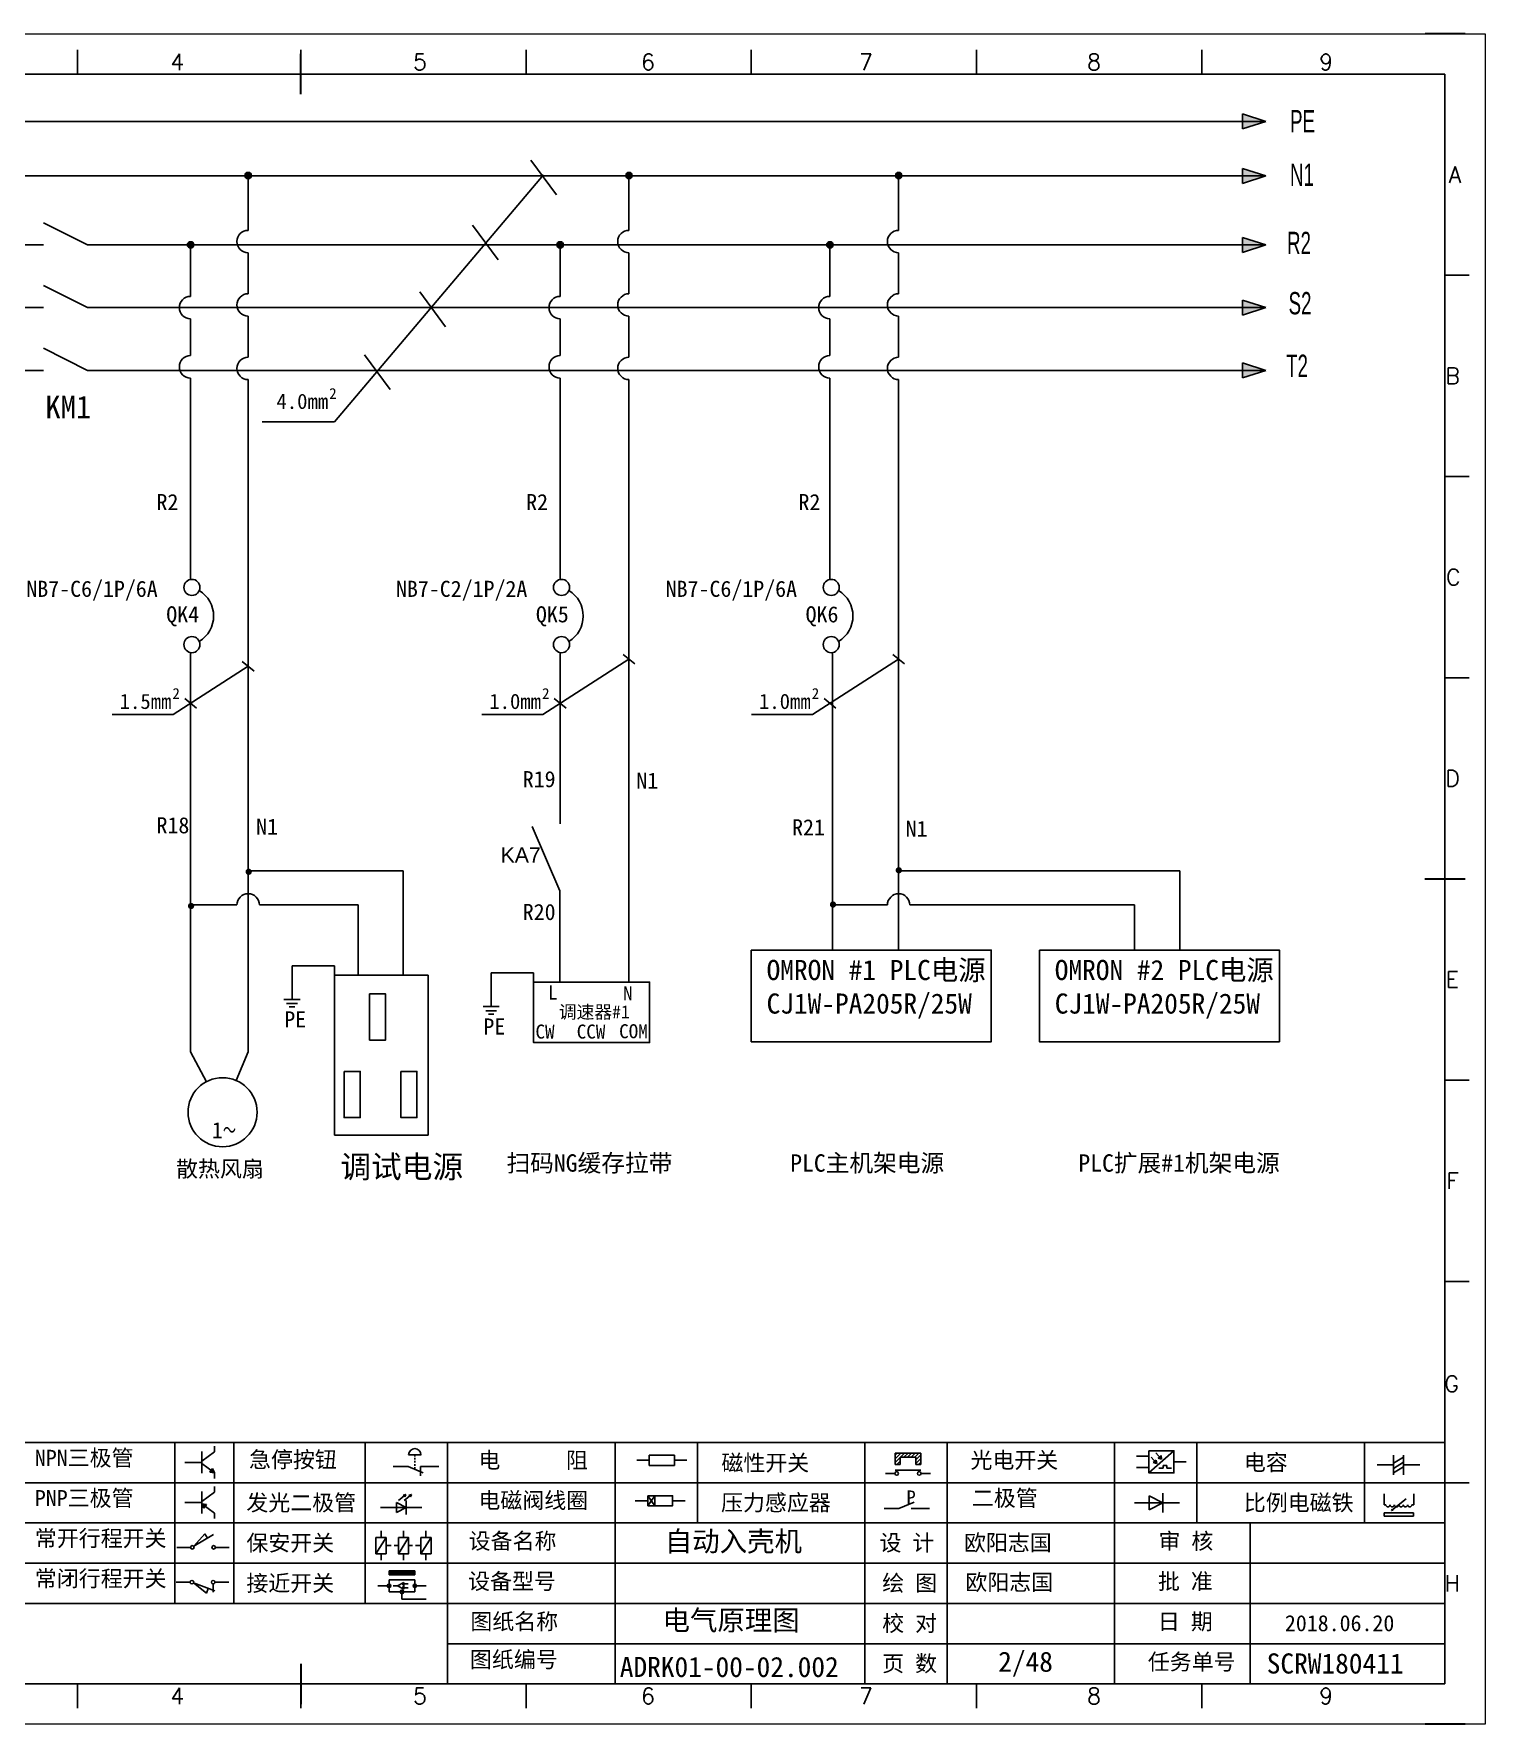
# Model space of a CAD drawing. Header units: millimetres. Extents: x 336 to 12810, y -1577 to 4105.
# Drawn here: x 6972.7 to 7153.1, y -58.4 to 151.6 of the extents above; entities that cross this region are included whole.
import ezdxf
from ezdxf.enums import TextEntityAlignment as Align

# ---------------------------------------------------------------- set-up
doc = ezdxf.new("R2010")
doc.units = ezdxf.units.MM
for name, color, linetype in [('AE_BOR', 1, 'Continuous'), ('MISC', 2, 'Continuous'), ('SYMS', 7, 'Continuous'), ('主图', 7, 'Continuous')]:
    doc.layers.add(name, color=color, linetype=linetype)
doc.layers.add('元件', color=4, linetype='Continuous', lineweight=25)
doc.styles.get("Standard").update_dxf_attribs({"font": ''})
doc.styles.add('WD', font='romans.shx', dxfattribs={"width": 0.8, "bigfont": 'gbcbig.shx'})
doc.styles.add('工程字', font='')
doc.styles.add('样式 0', font='')
doc.styles.add('样式 8', font='arial.ttf', dxfattribs={"width": 0.6, "height": 2.5})
doc.styles.add('汉字', font='')
doc.styles.get('Standard').set_extended_font_data('SimSun')
doc.styles.get('工程字').set_extended_font_data('SimSun')
doc.styles.get('样式 0').set_extended_font_data('KaiTi_GB2312')
doc.styles.get('汉字').set_extended_font_data('新宋体')

# ---------------------------------------------------------------- blocks, each defined once
blk = doc.blocks.new('磁性开关')
at = {"linetype": 'ByBlock'}
h = blk.add_hatch(dxfattribs=at)
h.set_pattern_fill('ANSI31', color=256, scale=0.1, style=0)
h.paths.add_polyline_path([(-1910.88, -776.69), (-1910.88, -775.29), (-1907.69, -775.29), (-1907.69, -776.69), (-1908.31, -776.69), (-1908.31, -775.79), (-1910.25, -775.79), (-1910.25, -776.69)])
for p, q in [((-1910.88, -776.69), (-1910.88, -775.29)), ((-1910.88, -775.29), (-1907.69, -775.29)), ((-1910.88, -776.69), (-1910.25, -776.69)), ((-1910.25, -776.69), (-1910.25, -775.79)), ((-1910.25, -775.79), (-1908.31, -775.79)), ((-1908.31, -776.69), (-1908.31, -775.79)), ((-1908.31, -776.69), (-1907.69, -776.69)), ((-1907.69, -775.29), (-1907.69, -776.69)), ((-1910.91, -777.81), (-1912.09, -777.81)), ((-1910.88, -777.39), (-1907.69, -777.39)), ((-1907.66, -777.81), (-1906.48, -777.81))]:
    blk.add_line(p, q, dxfattribs=at)
for centre in [(-1910.68, -777.81), (-1907.88, -777.81)]:
    blk.add_circle(centre, 0.225, dxfattribs=at)
blk = doc.blocks.new('光电开关')
at = {"linetype": 'ByBlock'}
h = blk.add_hatch(dxfattribs=at)
h.set_pattern_fill('ANSI31', color=256, scale=0.01, style=0)
h.set_pattern_definition([(45, (0.172267, 0), (-0.0224506403, 0.0224506403), [])])
h.paths.add_polyline_path([(-1882.44, -776.34), (-1882.5, -775.91), (-1882.68, -776.07)])
h.paths.add_polyline_path([(-1882.86, -776.23), (-1882.44, -776.34), (-1882.68, -776.07)])
h.paths.add_polyline_path([(-1883.05, -776.88), (-1883.11, -776.45), (-1883.29, -776.61)])
h.paths.add_polyline_path([(-1883.47, -776.77), (-1883.05, -776.88), (-1883.29, -776.61)])
for p, q in [((-1884.01, -775.96), (-1885.56, -775.96)), ((-1880.91, -775.3), (-1884.01, -778.05)), ((-1883.75, -776.09), (-1883.05, -776.88)), ((-1883.11, -776.45), (-1883.47, -776.77)), ((-1883.05, -776.88), (-1883.47, -776.77)), ((-1883.14, -775.55), (-1882.44, -776.34)), ((-1883.05, -776.88), (-1883.11, -776.45)), ((-1882.5, -775.91), (-1882.86, -776.23)), ((-1882.44, -776.34), (-1882.86, -776.23)), ((-1882.44, -776.34), (-1882.5, -775.91)), ((-1879.37, -776.67), (-1880.91, -776.67)), ((-1884.01, -777.39), (-1885.56, -777.39)), ((-1882.78, -777.47), (-1882.23, -777.47)), ((-1882.23, -777.47), (-1882.23, -777.14)), ((-1882.23, -777.14), (-1881.78, -777.14)), ((-1881.78, -777.47), (-1881.78, -777.14)), ((-1881.23, -777.47), (-1881.78, -777.47))]:
    blk.add_line(p, q, dxfattribs=at)
blk.add_lwpolyline([(-1884.01, -775.3), (-1880.91, -775.3), (-1880.91, -778.05), (-1884.01, -778.05)], close=True, dxfattribs=at)
blk = doc.blocks.new('电磁阀线圈')
at = {"linetype": 'ByBlock'}
for p, q in [((-1854.61, -796.54), (-1856.17, -796.54)), ((-1854.61, -795.92), (-1853.75, -797.16)), ((-1853.75, -795.92), (-1854.61, -797.16)), ((-1853.75, -795.92), (-1853.75, -797.16)), ((-1851.53, -796.54), (-1849.97, -796.54))]:
    blk.add_line(p, q, dxfattribs=at)
blk.add_lwpolyline([(-1854.61, -795.92), (-1851.53, -795.92), (-1851.53, -797.16), (-1854.61, -797.16)], close=True, dxfattribs=at)
blk = doc.blocks.new('压力感应器')
at = {"linetype": 'ByBlock'}
for p, q in [((-1815.59, -777.73), (-1813.71, -776.93)), ((-1817.44, -777.73), (-1815.59, -777.73)), ((-1811.78, -777.73), (-1814.05, -777.73))]:
    blk.add_line(p, q, dxfattribs=at)
at = {"linetype": 'ByBlock', "insert": (-1814.65, -775.48), "char_height": 1.68, "width": 1.2242, "attachment_point": 1}
blk.add_mtext('{\\fNSimSun|b0|i0|c134|p49;P}', dxfattribs=at)
blk = doc.blocks.new('二极管')
at = {"linetype": 'ByBlock'}
for p, q in [((-1787.52, -776.77), (-1781.92, -776.77)), ((-1783.97, -776.77), (-1785.69, -775.9)), ((-1785.69, -775.9), (-1785.69, -777.65)), ((-1783.97, -776.77), (-1785.69, -777.65)), ((-1783.97, -777.99), (-1783.97, -775.56))]:
    blk.add_line(p, q, dxfattribs=at)
blk = doc.blocks.new('NPN三极管')
at = {"linetype": 'ByBlock'}
for p, q in [((-1785.73, -780.61), (-1785.73, -783.32)), ((-1785.73, -781.82), (-1784.15, -780.66)), ((-1784.15, -780.66), (-1784.15, -779.98)), ((-1785.73, -781.97), (-1787.81, -781.97)), ((-1785.73, -782.11), (-1784.15, -783.27)), ((-1784.41, -782.73), (-1784.74, -783.18)), ((-1784.15, -783.27), (-1784.74, -783.18)), ((-1784.15, -783.27), (-1784.41, -782.73)), ((-1784.15, -783.27), (-1784.15, -783.96))]:
    blk.add_line(p, q, dxfattribs=at)
blk = doc.blocks.new('PNP三极管')
at = {"linetype": 'ByBlock'}
for p, q in [((-1784.9, -785.38), (-1784.9, -788.09)), ((-1783.32, -785.43), (-1783.32, -784.75)), ((-1784.9, -786.74), (-1786.98, -786.74)), ((-1784.9, -786.59), (-1783.32, -785.43)), ((-1784.9, -786.88), (-1783.32, -788.04)), ((-1784.9, -786.88), (-1784.31, -786.97)), ((-1784.9, -786.88), (-1784.64, -787.42)), ((-1784.31, -786.97), (-1784.64, -787.42)), ((-1783.32, -788.04), (-1783.32, -788.73))]:
    blk.add_line(p, q, dxfattribs=at)
blk = doc.blocks.new('常开行程开关')
at = {"linetype": 'ByBlock'}
for p, q in [((-1785.89, -792.17), (-1784.52, -790.62)), ((-1785.89, -792.17), (-1783.43, -790.72)), ((-1784.52, -790.62), (-1784.19, -791.17)), ((-1786.29, -792.3), (-1788.01, -792.3)), ((-1781.48, -792.3), (-1783.21, -792.3))]:
    blk.add_line(p, q, dxfattribs=at)
for centre in [(-1786.07, -792.3), (-1783.42, -792.3)]:
    blk.add_circle(centre, 0.219, dxfattribs=at)
blk = doc.blocks.new('常闭行程开关')
at = {"linetype": 'ByBlock'}
for p, q in [((-1786.34, -796.62), (-1788.07, -796.62)), ((-1785.93, -796.72), (-1783.25, -797.7)), ((-1785.93, -796.72), (-1784.3, -798)), ((-1784.3, -798), (-1784.08, -797.4)), ((-1783.48, -796.84), (-1783.48, -797.85)), ((-1781.54, -796.62), (-1783.26, -796.62))]:
    blk.add_line(p, q, dxfattribs=at)
for centre in [(-1786.12, -796.62), (-1783.48, -796.62)]:
    blk.add_circle(centre, 0.219, dxfattribs=at)
blk = doc.blocks.new('电容')
at = {"linetype": 'ByBlock'}
for p, q in [((-1756.08, -782.99), (-1756.08, -780.56)), ((-1754.86, -780.79), (-1756.08, -781.55)), ((-1754.86, -782.99), (-1754.86, -780.56)), ((-1756.08, -781.77), (-1758.13, -781.77)), ((-1754.86, -781.44), (-1756.08, -782.2)), ((-1754.86, -781.99), (-1756.08, -782.75)), ((-1754.86, -781.77), (-1752.81, -781.77))]:
    blk.add_line(p, q, dxfattribs=at)
blk = doc.blocks.new('发光二极管')
at = {"linetype": 'ByBlock'}
for p, q in [((-1755.78, -785.92), (-1754.89, -785.14)), ((-1754.89, -785.14), (-1755.2, -785.22)), ((-1755.2, -785.22), (-1755.01, -785.43)), ((-1755.08, -785.92), (-1754.18, -785.14)), ((-1754.89, -785.14), (-1755.01, -785.43)), ((-1754.18, -785.14), (-1754.49, -785.22)), ((-1754.49, -785.22), (-1754.31, -785.43)), ((-1754.18, -785.14), (-1754.31, -785.43)), ((-1758.01, -786.77), (-1752.89, -786.77)), ((-1754.84, -786.77), (-1756.04, -786.16)), ((-1756.04, -786.16), (-1756.04, -787.39)), ((-1754.84, -786.77), (-1756.04, -787.39)), ((-1754.84, -787.63), (-1754.84, -785.92))]:
    blk.add_line(p, q, dxfattribs=at)
blk = doc.blocks.new('比例电磁阀')
at = {"linetype": 'ByBlock'}
for p, q in [((-1757.26, -775.38), (-1757.26, -776.71)), ((-1757.26, -776.71), (-1757.05, -776.71)), ((-1754.5, -775.98), (-1756.35, -777.44)), ((-1753.58, -776.71), (-1753.8, -776.71)), ((-1753.58, -775.38), (-1753.58, -776.71)), ((-1753.6, -777.73), (-1757.25, -777.73)), ((-1757.25, -778.13), (-1757.25, -777.73)), ((-1753.6, -778.13), (-1757.25, -778.13)), ((-1756.35, -777.44), (-1756.25, -777.25)), ((-1756.35, -777.44), (-1756.15, -777.38)), ((-1756.15, -777.38), (-1756.25, -777.25)), ((-1753.6, -777.73), (-1753.6, -778.13))]:
    blk.add_line(p, q, dxfattribs=at)
for centre in [(-1756.78, -776.71), (-1756.24, -776.71), (-1755.7, -776.71), (-1755.15, -776.71), (-1754.61, -776.71), (-1754.07, -776.71)]:
    blk.add_arc(centre, 0.271, 180, 0, dxfattribs=at)
blk = doc.blocks.new('保安开关')
at = {"linetype": 'ByBlock'}
for p, q in [((-1757.33, -790.79), (-1758.6, -792.81)), ((-1757.96, -790.79), (-1757.96, -789.97)), ((-1754.54, -790.79), (-1755.81, -792.81)), ((-1755.17, -790.79), (-1755.17, -789.97)), ((-1751.75, -790.79), (-1753.02, -792.81)), ((-1752.39, -790.79), (-1752.39, -789.97)), ((-1757.96, -792.81), (-1757.96, -793.62)), ((-1757.33, -791.8), (-1756.72, -791.8)), ((-1756.35, -791.8), (-1755.89, -791.8)), ((-1755.17, -792.81), (-1755.17, -793.62)), ((-1754.52, -791.8), (-1754.06, -791.8)), ((-1753.69, -791.8), (-1753.08, -791.8)), ((-1752.39, -792.81), (-1752.39, -793.62))]:
    blk.add_line(p, q, dxfattribs=at)
for points in [[(-1758.6, -790.79), (-1757.33, -790.79), (-1757.33, -792.81), (-1758.6, -792.81)], [(-1755.81, -790.79), (-1754.54, -790.79), (-1754.54, -792.81), (-1755.81, -792.81)], [(-1753.02, -790.79), (-1751.75, -790.79), (-1751.75, -792.81), (-1753.02, -792.81)]]:
    blk.add_lwpolyline(points, close=True, dxfattribs=at)
blk = doc.blocks.new('接近开关')
at = {"linetype": 'ByBlock'}
h = blk.add_hatch(dxfattribs=at)
h.set_pattern_fill('ANSI31', color=256, scale=0.01, style=0)
h.set_pattern_definition([(45, (-89.131516, -30.795668), (-0.0224506403, 0.0224506403), [])])
h.paths.add_polyline_path([(-1516.96, -1123.35), (-1516.96, -1122.85), (-1513.76, -1122.85), (-1513.76, -1123.35)])
for p, q in [((-1516.96, -1123.35), (-1516.96, -1122.85)), ((-1516.96, -1122.85), (-1513.76, -1122.85)), ((-1516.96, -1123.35), (-1513.76, -1123.35)), ((-1513.76, -1122.85), (-1513.76, -1123.35)), ((-1517.18, -1124.71), (-1518.36, -1124.71)), ((-1516.96, -1123.95), (-1513.76, -1123.95)), ((-1516.96, -1123.95), (-1516.96, -1125.47)), ((-1516.96, -1125.47), (-1513.76, -1125.47)), ((-1515.91, -1124.71), (-1516.45, -1124.71)), ((-1515.11, -1124.31), (-1515.91, -1124.71)), ((-1515.11, -1125.11), (-1515.91, -1124.71)), ((-1515.33, -1124.53), (-1515.17, -1124.53)), ((-1515.33, -1124.88), (-1515.17, -1124.88)), ((-1515.25, -1124.45), (-1515.25, -1124.61)), ((-1515.11, -1124.31), (-1515.11, -1125.11)), ((-1515.11, -1124.48), (-1514.58, -1124.48)), ((-1515.11, -1124.94), (-1514.58, -1124.94)), ((-1513.76, -1123.95), (-1513.76, -1125.47)), ((-1513.54, -1124.71), (-1512.36, -1124.71)), ((-1515.36, -1125.69), (-1515.36, -1126.36)), ((-1515.36, -1126.36), (-1512.36, -1126.36))]:
    blk.add_line(p, q, dxfattribs=at)
for centre in [(-1516.96, -1124.71), (-1515.36, -1125.47), (-1513.76, -1124.71)]:
    blk.add_circle(centre, 0.225, dxfattribs=at)
blk = doc.blocks.new('电阻')
at = {"linetype": 'ByBlock'}
for p, q in [((-3.09, 0), (-1.57, 0)), ((1.57, 0), (3.09, 0))]:
    blk.add_line(p, q, dxfattribs=at)
blk.add_lwpolyline([(-1.57, 0.63), (1.57, 0.63), (1.57, -0.63), (-1.57, -0.63)], close=True, dxfattribs=at)
blk = doc.blocks.new('急停按钮')
at = {"linetype": 'ByBlock'}
for p, q in [((-1.86, 0), (0, 0)), ((0, 0), (1.88, -0.81)), ((0.06, 1.45), (1.61, 1.45)), ((0.83, 1.45), (0.83, 1.24)), ((0.83, 1.07), (0.83, 0.85)), ((0.83, 0.68), (0.83, 0.47)), ((0.83, 0.29), (0.83, 0.08)), ((3.81, 0), (1.54, 0)), ((1.54, 0), (1.54, -1.15)), ((0.83, -0.09), (0.83, -0.24))]:
    blk.add_line(p, q, dxfattribs=at)
blk.add_arc((0.83, 1.45), 0.774, 0, 180)
blk = doc.blocks.new('电控横A4')
for p, q in [((292, -5), (5, -5)), ((292, -205), (292, -5)), ((10.03, -205), (289.53, -205)), ((130.8, -205), (190.75, -205)), ((190.75, -205), (259.54, -205))]:
    blk.add_line(p, q)
at = {"linetype": 'ByBlock'}
for p, q in [((292, -175), (5, -175)), ((292, -180), (5, -180)), ((292, -185), (5, -185)), ((292, -190), (5, -190)), ((292, -195), (5, -195)), ((292, -200), (168.03, -200))]:
    blk.add_line(p, q, dxfattribs=at)
at = {"color": 0, "lineweight": -2}
for p, q in [((134.12, -175), (134.12, -195)), ((141.48, -175), (141.48, -195)), ((157.79, -175), (157.79, -195)), ((168.03, -175), (168.03, -204.92)), ((188.84, -175), (188.84, -185)), ((199.08, -175), (199.08, -185)), ((219.89, -175), (219.89, -185)), ((230.12, -175), (230.12, -185)), ((250.93, -175), (250.93, -185)), ((261.17, -175), (261.17, -185)), ((281.98, -175), (281.98, -185)), ((188.84, -185), (188.84, -204.92)), ((219.89, -185), (219.89, -205)), ((230.12, -185), (230.12, -205)), ((250.93, -185), (250.93, -205)), ((267.79, -185), (267.79, -205))]:
    blk.add_line(p, q, dxfattribs=at)
at = {"color": 0, "ltscale": 2}
for p, q in [((292, -205), (292, -183.55)), ((259.54, -205), (289.53, -205)), ((259.54, -205), (292, -205))]:
    blk.add_line(p, q, dxfattribs=at)
at = {"lineweight": 9, "ltscale": 0.1}
for p, q in [((101.34, -205), (130.8, -205)), ((129.44, -205), (129.44, -205)), ((129.44, -205), (129.44, -205)), ((129.44, -205), (129.44, -205)), ((129.44, -205), (129.44, -205))]:
    blk.add_line(p, q, dxfattribs=at)
at = {"layer": 'AE_BOR', "color": 1, "lineweight": 15}
for p, q in [((0, 0), (297, 0)), ((297, 0), (297, -210)), ((297, -210), (0, -210))]:
    blk.add_line(p, q, dxfattribs=at)
at = {"layer": 'AE_BOR'}
for p, q in [((122.03, -5), (122.03, -2)), ((149.78, -5), (149.78, -2)), ((177.78, -5), (177.78, -2)), ((205.78, -5), (205.78, -2)), ((233.78, -5), (233.78, -2)), ((261.78, -5), (261.78, -2)), ((292, -30), (295, -30)), ((292, -55), (295, -55)), ((292, -80), (295, -80)), ((292, -130), (295, -130)), ((292, -155), (295, -155)), ((292, -180), (295, -180)), ((122.03, -205), (122.03, -208)), ((149.78, -205), (149.78, -208)), ((177.78, -205), (177.78, -208)), ((205.78, -205), (205.78, -208)), ((233.78, -205), (233.78, -208)), ((261.78, -205), (261.78, -208))]:
    blk.add_line(p, q, dxfattribs=at)
at = {"layer": 'AE_BOR', "lineweight": 30}
for p, q in [((294.53, 0), (289.53, 0)), ((294.53, -210), (289.53, -210))]:
    blk.add_line(p, q, dxfattribs=at)
at = {"layer": 'AE_BOR', "color": 2, "lineweight": 30}
for p, q in [((149.78, -7.5), (149.78, -2.5)), ((289.5, -105), (294.5, -105)), ((149.78, -202.5), (149.78, -207.5)), ((149.78, -205), (149.78, -207.5))]:
    blk.add_line(p, q, dxfattribs=at)
at = {"linetype": 'ByBlock'}
for name, p in [('NPN三极管', (1923.2, 604.5)), ('磁性开关', (2134.53, 598.96)), ('光电开关', (2139.22, 599.27)), ('电容', (2041.69, 603.98)), ('PNP三极管', (1922.37, 604.27)), ('发光二极管', (1917.72, 603.69)), ('电磁阀线圈', (2047.53, 614.3)), ('压力感应器', (2039.72, 594.52)), ('二极管', (2040.91, 594.27)), ('比例电磁阀', (2041.69, 593.98)), ('常开行程开关', (1922.37, 604.27)), ('保安开关', (1917.72, 603.98)), ('接近开关', (1677.72, 931.9)), ('常闭行程开关', (1922.37, 604.27))]:
    blk.add_blockref(name, p, dxfattribs=at)
for name, p in [('急停按钮', (163.12, -177.98)), ('电阻', (194.66, -177.22))]:
    blk.add_blockref(name, p)
at = {"char_height": 2, "attachment_point": 1, "style": '汉字'}
for s, insert in [('{\\fKaiTi_GB2312|b0|i0|c134|p49;NPN三极管}', (116.73, -175.91)), ('{\\fKaiTi_GB2312|b0|i0|c134|p49;急停按钮}', (143.35, -176.12)), ('{\\fKaiTi_GB2312|b0|i0|c134|p49;电      阻}', (171.86, -176.19)), ('{\\fKaiTi_GB2312|b0|i0|c134|p49;磁性开关}', (202.07, -176.53)), ('{\\fKaiTi_GB2312|b0|i0|c134|p49;光电开关}', (233.02, -176.19)), ('{\\fKaiTi_GB2312|b0|i0|c134|p49;电容}', (267, -176.48)), ('{\\fKaiTi_GB2312|b0|i0|c134|p49;PNP三极管}', (116.73, -180.91)), ('{\\fKaiTi_GB2312|b0|i0|c134|p49;发光二极管}', (143.02, -181.48)), ('{\\fKaiTi_GB2312|b0|i0|c134|p49;电磁阀线圈}', (171.86, -181.19)), ('{\\fKaiTi_GB2312|b0|i0|c134|p49;压力感应器}', (202.02, -181.47)), ('{\\fKaiTi_GB2312|b0|i0|c134|p49;二极管}', (233.2, -180.91)), ('{\\fKaiTi_GB2312|b0|i0|c134|p49;比例电磁铁}', (267, -181.48)), ('{\\fKaiTi_GB2312|b0|i0|c134|p49;常开行程开关}', (116.73, -185.91)), ('{\\fKaiTi_GB2312|b0|i0|c134|p49;保安开关}', (143.02, -186.48)), ('设备名称', (170.65, -186.24)), ('{\\fKaiTi_GB2312|b0|i0|c134|p0;设 计}', (221.72, -186.46)), ('{\\fKaiTi_GB2312|b0|i0|c134|p0;审 核}', (256.39, -186.25)), ('{\\fKaiTi_GB2312|b0|i0|c134|p49;常闭行程开关}', (116.73, -190.91)), ('设备型号', (170.58, -191.24)), ('{\\fKaiTi_GB2312|b0|i0|c134|p0;批 准}', (256.32, -191.25)), ('{\\fKaiTi_GB2312|b0|i0|c134|p49;接近开关}', (143.02, -191.48)), ('{\\fKaiTi_GB2312|b0|i0|c134|p0;绘 图}', (222.05, -191.46)), ('图纸名称', (170.86, -196.24)), ('{\\fKaiTi_GB2312|b0|i0|c134|p0;校 对}', (222.05, -196.46)), ('{\\fKaiTi_GB2312|b0|i0|c134|p0;日 期}', (256.32, -196.25)), ('图纸编号', (170.81, -200.96)), ('{\\fKaiTi_GB2312|b0|i0|c134|p0;页 数}', (222.05, -201.46)), ('任务单号', (255.06, -201.25))]:
    blk.add_mtext(s, dxfattribs=dict(at, insert=insert))
at = {"insert": (272.1, -196.45), "char_height": 2, "width": 60.2542, "attachment_point": 1}
blk.add_mtext('{\\fKaiTi_GB2312|b0|i0|c134|p49;2018.06.20}', dxfattribs=at)
at = {"layer": 'AE_BOR', "style": 'WD'}
for s, p in [('4', (134.45, -4.5)), ('5', (164.59, -4.5)), ('6', (192.94, -4.5)), ('7', (220.04, -4.5)), ('8', (248.37, -4.5)), ('9', (277.23, -4.5)), ('4', (134.45, -207.5)), ('5', (164.59, -207.5)), ('6', (192.94, -207.5)), ('7', (220.04, -207.5)), ('8', (248.37, -207.5)), ('9', (277.23, -207.5))]:
    blk.add_text(s, height=2, dxfattribs=at).set_placement(p, align=Align.CENTER)
for s, p in [('A', (294.03, -17.5)), ('B', (293.84, -42.5)), ('C', (293.93, -67.5)), ('D', (293.84, -92.5)), ('E', (293.74, -117.5)), ('F', (293.74, -142.5)), ('F', (293.74, -142.5)), ('G', (293.74, -167.72)), ('H', (293.84, -192.5))]:
    blk.add_text(s, height=2, dxfattribs=at).set_placement(p, align=Align.MIDDLE_RIGHT)
blk = doc.blocks.new('WDDOT')
blk.add_hatch(color=256).paths.add_polyline_path([(0.5, 0, 1), (-0.5, 0, 1)])
blk.add_circle((0, 0), 0.5)

msp = doc.modelspace()

# ---------------------------------------------------------------- hatches: boundary and pattern name
for points in [[(6999.767, 134.034, 1), (6998.981, 134.034, 1)], [(7047.094, 134.034, 1), (7046.307, 134.034, 1)], [(7080.614, 134.034, 1), (7079.828, 134.034, 1)], [(7122.961, 134.919), (7125.879, 133.984), (7122.961, 133.048)], [(7122.961, 124.483), (7122.961, 126.353), (7125.879, 125.418)], [(6992.605, 125.418, 1), (6991.819, 125.418, 1)], [(7038.55, 125.418, 1), (7037.763, 125.418, 1)], [(7072.07, 125.418, 1), (7071.284, 125.418, 1)], [(7122.961, 118.557), (7125.879, 117.622), (7122.961, 116.686)], [(7122.961, 110.761), (7125.879, 109.825), (7122.961, 108.89)]]:
    msp.add_hatch(color=256).paths.add_polyline_path(points)
h = msp.add_hatch(color=256)
edge = h.paths.add_edge_path()
edge.add_arc((6999.434, 47.532), 0.393, 0, 360)
h = msp.add_hatch(color=256)
edge = h.paths.add_edge_path()
edge.add_arc((7080.24, 47.72), 0.393, 0, 360)
h = msp.add_hatch(color=256)
edge = h.paths.add_edge_path()
edge.add_arc((6992.271, 43.287), 0.393, 0, 360)
h = msp.add_hatch(color=256)
edge = h.paths.add_edge_path()
edge.add_arc((7072.062, 43.467), 0.393, 0, 360)
at = {"layer": 'MISC'}
msp.add_hatch(color=256, dxfattribs=at).paths.add_polyline_path([(7122.961, 141.683), (7125.879, 140.748), (7122.961, 139.813)])

# ---------------------------------------------------------------- linework, layer by layer
at = {"color": 0}
for p, q in [((7034.501, 135.939), (7037.691, 131.614)), ((7125.879, 133.984), (6890.175, 133.984)), ((7027.237, 127.87), (7030.428, 123.546)), ((7020.687, 119.574), (7023.877, 115.25)), ((7013.817, 111.756), (7017.007, 107.432)), ((7038.156, 74.77), (7038.155, 53.509)), ((7072.004, 74.77), (7072.002, 37.8)), ((6999.374, 47.657), (6999.374, 25.174)), ((7038.097, 45.213), (7038.097, 33.826)), ((6992.212, 35.049), (6992.212, 25.174))]:
    msp.add_line(p, q, dxfattribs=at)
for p, q in [((7122.961, 134.919), (7122.961, 133.048)), ((7125.879, 133.984), (7122.961, 134.919)), ((7125.879, 133.984), (7122.961, 133.048)), ((6979.396, 125.414), (6973.942, 128.164)), ((7122.961, 126.353), (7122.961, 124.483)), ((7125.879, 125.418), (7122.961, 126.353)), ((6921.268, 125.418), (6973.942, 125.418)), ((6979.388, 125.418), (7125.879, 125.418)), ((7125.879, 125.418), (7122.961, 124.483)), ((6979.396, 117.618), (6973.942, 120.367)), ((6921.261, 117.656), (6973.942, 117.656)), ((6979.396, 117.618), (7125.772, 117.656)), ((7122.961, 118.557), (7122.961, 116.686)), ((7125.879, 117.622), (7122.961, 118.557)), ((7125.879, 117.622), (7122.961, 116.686)), ((6979.396, 109.821), (6973.942, 112.571)), ((6921.26, 109.821), (6973.942, 109.821)), ((6979.396, 109.821), (7125.866, 109.821)), ((7122.961, 110.761), (7122.961, 108.89)), ((7125.879, 109.825), (7122.961, 110.761)), ((7125.879, 109.825), (7122.961, 108.89)), ((6992.212, 90.06), (6992.212, 108.871)), ((6999.374, 47.657), (6999.374, 108.681)), ((7038.156, 90.06), (7038.156, 108.871)), ((7046.701, 108.681), (7046.701, 33.826)), ((7071.677, 90.06), (7071.677, 108.871)), ((7080.221, 108.681), (7080.221, 37.8)), ((6992.212, 83.852), (6992.212, 90.06)), ((7038.156, 83.852), (7038.156, 90.06)), ((7071.677, 83.852), (7071.677, 90.06)), ((6992.212, 74.77), (6992.212, 43.413)), ((7046.701, 73.944), (7036.001, 67.088)), ((7080.221, 73.944), (7069.521, 67.088)), ((6999.374, 73.059), (6990.056, 67.088)), ((6990.056, 67.088), (6982.461, 67.088)), ((7036.001, 67.088), (7028.405, 67.088)), ((7069.521, 67.088), (7061.926, 67.088)), ((7018.656, 47.657), (6999.374, 47.657)), ((7018.656, 47.657), (7018.656, 34.705)), ((7115.166, 47.657), (7080.221, 47.657)), ((7115.166, 47.657), (7115.166, 37.8)), ((6992.212, 43.413), (6992.212, 35.049)), ((6992.212, 43.413), (6997.98, 43.413)), ((6997.98, 43.413), (6992.212, 43.413)), ((7000.768, 43.413), (7013.037, 43.413)), ((7013.037, 43.413), (7013.037, 34.705)), ((7078.827, 43.413), (7072.002, 43.413)), ((7073.059, 43.413), (7078.827, 43.413)), ((7081.615, 43.413), (7109.547, 43.413)), ((7109.547, 43.413), (7109.547, 37.8)), ((7010.104, 34.705), (7010.104, 14.831)), ((7021.744, 34.705), (7010.104, 34.705)), ((7021.744, 34.705), (7021.744, 14.831)), ((6992.212, 25.174), (6994.179, 21.458)), ((6999.374, 25.174), (6997.864, 21.615)), ((7021.744, 14.831), (7010.104, 14.831))]:
    msp.add_line(p, q)
at = {"color": 0, "ltscale": 2}
for p, q in [((6999.374, 127.22), (6999.374, 134.234)), ((7046.701, 127.22), (7046.701, 134.234)), ((7080.221, 127.22), (7080.221, 134.234)), ((6992.254, 125.561), (6991.861, 125.561)), ((6992.212, 119.016), (6992.212, 125.418)), ((6999.374, 119.345), (6999.374, 124.431)), ((7038.199, 125.561), (7037.806, 125.561)), ((7038.156, 119.016), (7038.156, 125.418)), ((7046.701, 119.345), (7046.701, 124.431)), ((7071.719, 125.561), (7071.326, 125.561)), ((7071.677, 119.016), (7071.677, 125.418)), ((7080.221, 119.345), (7080.221, 124.431)), ((6992.212, 111.659), (6992.212, 116.227)), ((6999.374, 111.47), (6999.374, 116.556)), ((7038.156, 111.659), (7038.156, 116.227)), ((7046.701, 111.47), (7046.701, 116.556)), ((7071.677, 111.659), (7071.677, 116.227)), ((7080.221, 111.47), (7080.221, 116.556))]:
    msp.add_line(p, q, dxfattribs=at)
at = {"color": 2}
for p, q in [((7004.82, 35.864), (7004.82, 31.67)), ((7004.82, 35.864), (7010.104, 35.864)), ((7010.104, 35.864), (7010.104, 34.705)), ((7029.566, 34.985), (7034.85, 34.985)), ((7029.566, 34.985), (7029.566, 30.791)), ((7034.85, 34.985), (7034.85, 33.826)), ((7004.82, 31.67), (7003.82, 31.67)), ((7004.835, 31.66), (7005.835, 31.66)), ((7004.82, 31.153), (7004.153, 31.153)), ((7004.82, 30.743), (7004.48, 30.743)), ((7004.82, 31.153), (7005.486, 31.153)), ((7004.82, 30.743), (7005.159, 30.743)), ((7029.566, 30.791), (7028.566, 30.791)), ((7029.566, 30.274), (7028.9, 30.274)), ((7029.566, 29.864), (7029.226, 29.864)), ((7029.566, 30.274), (7030.232, 30.274)), ((7029.566, 29.864), (7029.906, 29.864)), ((7029.581, 30.781), (7030.581, 30.781))]:
    msp.add_line(p, q, dxfattribs=at)
for points in [[(7061.895, 37.8), (7091.734, 37.8), (7091.734, 26.425), (7061.895, 26.425)], [(7097.711, 37.8), (7127.549, 37.8), (7127.549, 26.425), (7097.711, 26.425)], [(7014.452, 32.372), (7016.453, 32.372), (7016.453, 26.628), (7014.452, 26.628)], [(7011.295, 22.739), (7013.296, 22.739), (7013.296, 16.995), (7011.295, 16.995)], [(7018.354, 22.739), (7020.355, 22.739), (7020.355, 16.995), (7018.354, 16.995)]]:
    msp.add_lwpolyline(points, close=True)
at = {"color": 0}
msp.add_lwpolyline([(7034.85, 33.826), (7034.85, 26.312), (7049.263, 26.312), (7049.263, 33.826)], close=True, dxfattribs=at)
for centre, radius in [((6999.374, 134.034), 0.393), ((7046.701, 134.034), 0.393), ((7080.221, 134.034), 0.393), ((6992.212, 125.418), 0.393), ((7038.156, 125.418), 0.393), ((7071.677, 125.418), 0.393), ((6992.375, 82.866), 1), ((7038.32, 82.866), 1), ((7071.841, 82.866), 1), ((6992.375, 75.756), 1), ((7038.32, 75.756), 1), ((7071.841, 75.756), 1)]:
    msp.add_circle(centre, radius)
msp.add_circle((6996.187, 17.665), 4.292, dxfattribs=at)
at = {"color": 0, "ltscale": 2}
for centre, start, end in [((6999.374, 125.825), 90, 270), ((7046.701, 125.825), 90, 270), ((7080.221, 125.825), 90, 270), ((6992.212, 117.622), 90, 270), ((6999.374, 117.95), 90, 270), ((7038.156, 117.622), 90, 270), ((7046.701, 117.95), 90, 270), ((7071.677, 117.622), 90, 270), ((7080.221, 117.95), 90, 270), ((6992.212, 110.265), 90, 270), ((6999.374, 110.075), 90, 270), ((7038.156, 110.265), 90, 270), ((7046.701, 110.075), 90, 270), ((7071.677, 110.265), 90, 270), ((7080.221, 110.075), 90, 270), ((6999.374, 43.413), 0, 180), ((7080.221, 43.413), 0, 180)]:
    msp.add_arc(centre, 1.394, start, end, dxfattribs=at)
for centre in [(6991.382, 79.311), (7037.327, 79.311), (7070.848, 79.311)]:
    msp.add_arc(centre, 3.691, 301.18201, 58.81799)
at = {"layer": 'MISC'}
for p, q in [((6890.175, 140.748), (7125.879, 140.748)), ((7122.961, 141.683), (7122.961, 139.813)), ((7125.879, 140.748), (7122.961, 141.683)), ((7125.879, 140.748), (7122.961, 139.813))]:
    msp.add_line(p, q, dxfattribs=at)
at = {"layer": '主图'}
for p, q in [((7010.09, 103.42), (7036.06, 134.122)), ((7010.09, 103.42), (7001.127, 103.42)), ((6998.635, 73.654), (7000.113, 72.464)), ((7045.962, 74.539), (7047.439, 73.349)), ((7079.482, 74.539), (7080.96, 73.349)), ((6991.478, 69.049), (6992.955, 67.858)), ((7037.422, 69.049), (7038.9, 67.858)), ((7070.943, 69.049), (7072.42, 67.858)), ((7038.098, 45.177), (7034.69, 53.15))]:
    msp.add_line(p, q, dxfattribs=at)

# ---------------------------------------------------------------- block references
msp.add_blockref('电控横A4', (6856.127, 151.639))
at = {"layer": 'SYMS', "xscale": 0.5, "yscale": 0.5, "zscale": 0.5}
for p in [(6992.254, 125.561), (7038.199, 125.561), (7071.719, 125.561)]:
    msp.add_blockref('WDDOT', p, dxfattribs=at)

# ---------------------------------------------------------------- texts
at = {"color": 0}
for s, p in [('4.0mm', (7002.887, 105.037)), ('1.5mm', (6983.398, 67.764)), ('1.0mm', (7029.343, 67.764)), ('1.0mm', (7062.863, 67.764))]:
    msp.add_text(s, height=1.89, dxfattribs=at).set_placement(p)
at = {"style": '汉字'}
for s, p in [('QK4', (6991.231, 79.521)), ('QK5', (7037.176, 79.521)), ('QK6', (7070.696, 79.521))]:
    msp.add_text(s, height=2, dxfattribs=at).set_placement(p, align=Align.MIDDLE_CENTER)
msp.add_text('2/48', height=2.5).set_placement((7092.595, -51.85))
at = {"color": 3, "char_height": 2.772, "attachment_point": 1, "style": '样式 8'}
for s, insert, width in [('N1', (7128.874, 135.516), 4.96666), ('R2', (7128.499, 127.04), 15.27425), ('S2', (7128.69, 119.556), 19.43687), ('T2', (7128.385, 111.782), 15.27425)]:
    msp.add_mtext(s, dxfattribs=dict(at, insert=insert, width=width))
at = {"color": 0, "attachment_point": 1}
for s, insert, char_height, width in [('2', (7009.448, 107.631), 1.35, 2.39904), ('2', (6989.959, 70.358), 1.35, 2.39904), ('2', (7035.904, 70.358), 1.35, 2.39904), ('2', (7069.424, 70.358), 1.35, 2.39904), ('OMRON #1 PLC电源\\PCJ1W-PA205R/25W', (7063.809, 36.584), 2.5, 53.1264), ('OMRON #2 PLC电源\\PCJ1W-PA205R/25W', (7099.624, 36.584), 2.5, 53.1264), ('PE', (7003.86, 30.198), 2, 5.69717), ('调速器#1', (7037.974, 30.936), 1.62, 10.20198), ('PE', (7028.606, 29.319), 2, 5.69717), ('\\P1{\\W0.6;\\C256;～}', (6994.865, 19.775), 2, 4.96215), ('扫码NG缓存拉带', (7031.477, 12.437), 2.16, 24.24945), ('PLC主机架电源', (7066.747, 12.437), 2.16, 24.24945), ('PLC扩展#1机架电源', (7102.563, 12.437), 2.16, 26.58298), ('散热风扇', (6990.406, 11.638), 2, 11.77848)]:
    msp.add_mtext(s, dxfattribs=dict(at, insert=insert, char_height=char_height, width=width))
at = {"insert": (6974.151, 106.688), "char_height": 2.8, "width": 15.20009, "attachment_point": 1, "style": '工程字'}
msp.add_mtext('KM1', dxfattribs=at)
at = {"insert": (7030.747, 50.572), "char_height": 1.89, "width": 3.40278, "attachment_point": 1}
msp.add_mtext('{\\fArial|b0|i0|c0|p32;K\\fArial|b0|i0|c238|p32;A\\fArial|b0|i0|c0|p32;7}', dxfattribs=at)
at = {"attachment_point": 1}
for s, width, insert, char_height in [('自动入壳机', 22.80454, (7051.156, -34.389), 2.5), ('欧阳志国', 22.80454, (7088.339, -34.809), 2), ('欧阳志国', 22.80454, (7088.511, -39.725), 2), ('电气原理图', 22.80454, (7050.872, -44.198), 2.5), ('ADRK01-00-02.002', 32.99572, (7045.561, -49.998), 2.5), ('SCRW180411', 32.99572, (7125.972, -49.568), 2.5)]:
    msp.add_mtext_dynamic_manual_height_columns(s, width=width, gutter_width=12.5, heights=[0], dxfattribs=dict(at, insert=insert, char_height=char_height))
at = {"layer": 'MISC', "insert": (7128.874, 142.169), "char_height": 2.772, "width": 4.96666, "attachment_point": 1, "style": '样式 8'}
msp.add_mtext('PE', dxfattribs=at)
at = {"layer": 'MISC', "color": 3, "char_height": 2, "width": 5.01683, "attachment_point": 1, "style": '样式 0'}
for s, insert in [('R2', (6987.978, 94.466)), ('R2', (7033.923, 94.466)), ('R2', (7067.771, 94.466)), ('R19', (7033.499, 60.045)), ('N1', (7047.616, 59.867)), ('R18', (6987.978, 54.314)), ('N1', (7000.357, 54.136)), ('R21', (7066.977, 54.058)), ('N1', (7081.094, 53.88)), ('R20', (7033.499, 43.543))]:
    msp.add_mtext(s, dxfattribs=dict(at, insert=insert))
at = {"layer": 'MISC', "color": 0, "attachment_point": 1, "style": '样式 0'}
for s, insert, char_height, width in [('{\\fSimSun|b0|i0|c134|p2;NB7-C6/1P/6A}', (6971.799, 83.688), 2, 9.98661), ('{\\fSimSun|b0|i0|c134|p2;NB7-C2/1P/2A}', (7017.744, 83.688), 2, 9.98661), ('{\\fSimSun|b0|i0|c134|p2;NB7-C6/1P/6A}', (7051.264, 83.688), 2, 9.98661), ('调试电源', (7010.821, 12.298), 2.8, 16.56425)]:
    msp.add_mtext(s, dxfattribs=dict(at, insert=insert, char_height=char_height, width=width))
at = {"layer": '元件', "color": 0}
for s, height, p in [('L', 1.746, (7036.65, 31.665)), ('N', 1.746, (7045.975, 31.565)), ('CW', 1.7464, (7035.077, 26.813)), ('CCW', 1.7464, (7040.205, 26.813)), ('COM', 1.7464, (7045.479, 26.853))]:
    msp.add_text(s, height=height, dxfattribs=at).set_placement(p)

doc.saveas('drawing.dxf')
